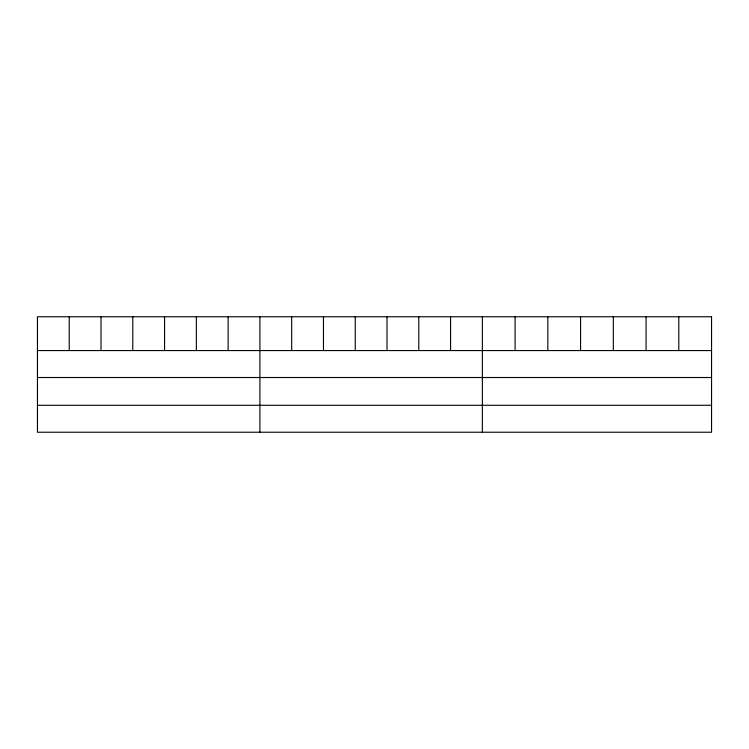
<?xml version="1.0" encoding="UTF-8"?>
<svg xmlns="http://www.w3.org/2000/svg" width="749" height="749" viewBox="0 0 749 749"><rect width="100%" height="100%" fill="white"/><g stroke="black" fill="none" stroke-linecap="round" stroke-linejoin="round"><path stroke-width="1.12" d="M37.45 350.56L711.55 350.56M37.45 377.515L711.55 377.515M37.45 405.284L711.55 405.284M678.809 316.771L678.809 350.56M646.069 316.771L646.069 350.56M613.328 316.771L613.328 350.56M580.578 316.771L580.578 350.56M547.837 316.771L547.837 350.56M515.097 316.771L515.097 350.56M482.356 316.771L482.356 432.229M450.58 316.771L450.58 350.56M418.794 316.771L418.794 350.56M387.018 316.771L387.018 350.56M355.241 316.771L355.241 350.56M323.465 316.771L323.465 350.56M291.679 316.771L291.679 350.56M259.903 316.771L259.903 432.229M228.127 316.771L228.127 350.56M196.341 316.771L196.341 350.56M164.565 316.771L164.565 350.56M132.788 316.771L132.788 350.56M101.012 316.771L101.012 350.56M69.226 316.771L69.226 350.56M711.55 316.771L37.45 316.771L37.45 432.229L711.55 432.229L711.55 316.771"/></g></svg>
